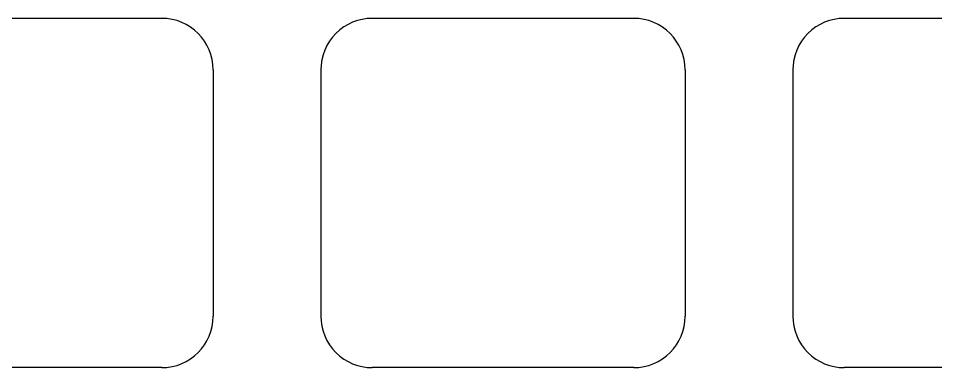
# Model space of a CAD drawing. Header units: millimetres. Extents: x -10 to 277, y -95 to 18.
# Drawn here: x 199.51 to 236.54, y -26.1 to -12 of the extents above; entities that cross this region are included whole.
import ezdxf

# ---------------------------------------------------------------- set-up
doc = ezdxf.new("R2010")
doc.units = ezdxf.units.MM
doc.header["$MEASUREMENT"] = 0
doc.layers.add('Edge.Cuts', color=53, linetype='CONTINUOUS')

msp = doc.modelspace()

# ---------------------------------------------------------------- linework, layer by layer
at = {"layer": 'Edge.Cuts', "linetype": 'Continuous'}
for p, q in [((205.3, -12), (194.75, -12)), ((224.35, -12), (213.8, -12)), ((243.4, -12), (232.85, -12)), ((207.375, -14.075), (207.375, -24.025)), ((211.725, -14.075), (211.725, -24.025)), ((226.425, -14.075), (226.425, -24.025)), ((230.775, -14.075), (230.775, -24.025)), ((205.3, -26.1), (194.75, -26.1)), ((224.35, -26.1), (213.8, -26.1)), ((243.4, -26.1), (232.85, -26.1))]:
    msp.add_line(p, q, dxfattribs=at)
at = {"layer": 'Edge.Cuts'}
for centre, radius, start, end in [((205.299972, -14.075015), 2.075015, 0.0004142, 89.9992269), ((213.799972, -14.075015), 2.074972, 89.9992269, 179.9995858), ((224.349972, -14.075015), 2.075015, 0.0004142, 89.9992269), ((232.849972, -14.075015), 2.074972, 89.9992269, 179.9995858), ((205.299972, -24.025015), 2.075028, 270.0007731, 0.0004142), ((213.799972, -24.025015), 2.074985, 179.9995858, 270.0007731), ((224.349972, -24.025015), 2.075028, 270.0007731, 0.0004142), ((232.849972, -24.025015), 2.074985, 179.9995858, 270.0007731)]:
    msp.add_arc(centre, radius, start, end, dxfattribs=at)

doc.saveas('drawing.dxf')
